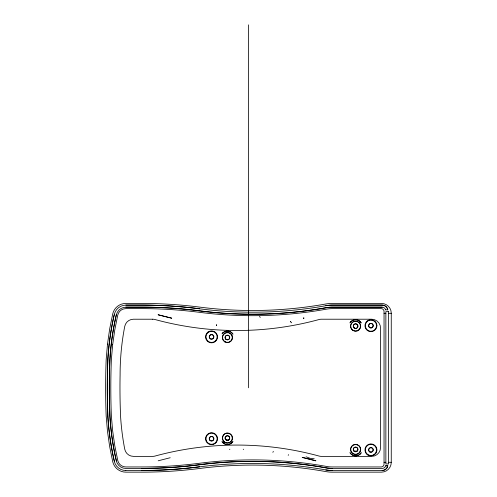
<?xml version="1.0" encoding="UTF-8"?>
<svg xmlns="http://www.w3.org/2000/svg" width="497" height="497" viewBox="0 0 497 497"><rect width="100%" height="100%" fill="white"/><g stroke="black" fill="none" stroke-linecap="round" stroke-linejoin="round"><path stroke-width="0.75" d="M288.198 455.339L288.564 454.668M272.853 452.32L273.356 451.419M360.822 453.289L361.226 452.661L360.201 454.016A6.492 6.492 0 0 1 349.963 452.661C352.081 456.637 358.262 457.01 360.822 453.289L360.201 454.016M350.391 322.273L349.963 322.92L350.994 321.571A6.492 6.492 0 0 1 361.226 322.92C359.114 318.95 352.957 318.571 350.391 322.273L350.994 321.571M385.653 309.786L385.622 309.824A3.585 3.585 0 0 0 382.174 307.196L332.394 307.196A35.212 35.212 0 0 0 326.212 307.742A419.058 419.058 0 0 1 199.403 310.867A454.053 454.053 0 0 0 141.769 307.196L125.828 307.196A9.679 9.679 0 0 0 116.404 314.688A265.541 265.541 0 0 0 109.502 374.813A719.296 719.296 0 0 0 109.936 415.927A265.541 265.541 0 0 0 116.397 460.899M222.513 333.27L222.06 333.86L223.134 332.648A6.492 6.492 0 0 1 233 334.195C230.925 330.468 225.203 329.971 222.513 333.27L223.134 332.648M223.501 443.237L222.06 441.721L223.501 443.237A6.492 6.492 0 0 0 231.962 442.703L233 441.392M231.962 442.703L232.584 442.001C230.366 445.039 225.526 445.399 222.892 442.709M116.335 314.669A265.659 265.659 0 0 0 109.874 359.654A719.538 719.538 0 0 0 109.874 415.927A265.659 265.659 0 0 0 116.335 460.912A9.747 9.747 0 0 0 125.828 468.454L141.769 468.385A454.152 454.152 0 0 0 199.409 464.776A419.008 419.008 0 0 1 326.2 467.901A35.25 35.25 0 0 0 332.394 468.447L382.174 468.447A3.585 3.585 0 0 0 385.622 465.764L387.728 465.826A5.647 5.647 0 0 1 382.174 470.448M229.477 449.45L229.9 449.207M243.232 449.418L243.685 449.201M158.189 460.794L170.21 457.731M125.828 305.071L141.769 305.071A456.258 456.258 0 0 1 199.676 308.761M125.828 307.134L141.769 307.134A454.152 454.152 0 0 1 199.409 310.805A419.008 419.008 0 0 0 326.2 307.68A35.25 35.25 0 0 1 332.394 307.134L382.174 307.134M385.622 309.824L387.803 309.824A5.709 5.709 0 0 0 382.174 305.065L332.394 305.071A37.337 37.337 0 0 0 325.833 305.649M384.044 313.303L385.865 313.303M388.611 313.303L391.263 313.303M353.895 451.071L356.995 451.071M384.044 462.285L385.865 462.285M388.611 462.285L391.263 462.285M387.728 465.826L385.653 465.795M125.828 470.448L141.769 470.516A456.258 456.258 0 0 0 199.676 466.826A416.927 416.927 0 0 1 325.839 469.932A37.238 37.238 0 0 0 332.394 470.448L382.174 470.516A5.709 5.709 0 0 0 387.803 465.764M314.272 458.781L310.203 458.346L306.084 456.799M290.751 321.764L290.36 321.565L291.64 322.795M387.803 309.824L387.759 309.786A5.647 5.647 0 0 0 382.174 305.133L332.394 305.133A37.238 37.238 0 0 0 325.846 305.711A416.989 416.989 0 0 1 199.664 308.823A456.116 456.116 0 0 0 141.769 305.133L125.828 305.133A11.748 11.748 0 0 0 114.391 314.216A267.498 267.498 0 0 0 107.874 359.542A720.184 720.184 0 0 0 107.874 416.045A267.498 267.498 0 0 0 114.391 461.365M259.558 316.372L260.248 317.434M248.506 24.85L248.506 387.79M114.329 314.203A267.616 267.616 0 0 0 107.812 359.536A720.42 720.42 0 0 0 107.812 416.045A267.616 267.616 0 0 0 114.329 461.378A11.81 11.81 0 0 0 125.828 470.516M332.394 468.385A35.212 35.212 0 0 1 326.212 467.839A419.058 419.058 0 0 0 199.403 464.714A454.053 454.053 0 0 1 141.769 468.385M332.394 470.516A37.337 37.337 0 0 1 325.833 469.932M199.664 466.764A456.116 456.116 0 0 1 141.769 470.448M226.315 439.957A316.993 316.993 0 0 1 228.614 439.888M303.779 317.856L303.748 318.565L303.779 317.856M216.468 325.094L216.443 325.492L216.4 324.765L216.468 325.094M107.495 344.123L106.178 359.443A723.073 723.073 0 0 0 106.178 416.138L107.495 431.458L109.682 446.679L112.732 461.75A13.45 13.45 0 0 0 125.828 472.15L141.769 472.15A457.836 457.836 0 0 0 199.881 468.447A415.318 415.318 0 0 1 325.547 471.541A38.946 38.946 0 0 0 332.394 472.15L381.503 472.15A9.76 9.76 0 0 0 391.257 462.39L391.263 313.197A9.76 9.76 0 0 0 381.503 303.431L332.394 303.431A38.946 38.946 0 0 0 325.547 304.04A415.318 415.318 0 0 1 199.881 307.134A457.836 457.836 0 0 0 141.769 303.431L125.828 303.431A13.45 13.45 0 0 0 112.732 313.837L109.682 328.902L107.495 344.123M112.651 344.713L111.359 359.741A720.805 720.805 0 0 0 111.359 415.84L112.651 430.868L114.795 445.797L117.789 460.57A8.25 8.25 0 0 0 125.828 466.956L141.769 466.956A452.649 452.649 0 0 0 199.222 463.297A420.474 420.474 0 0 1 326.461 466.434A33.777 33.777 0 0 0 332.394 466.956L381.187 466.956A2.852 2.852 0 0 0 384.044 464.099L384.044 311.482A2.858 2.858 0 0 0 381.187 308.625L332.394 308.625A33.777 33.777 0 0 0 326.461 309.153A420.474 420.474 0 0 1 199.222 312.29A452.649 452.649 0 0 0 141.769 308.625L125.828 308.625A8.25 8.25 0 0 0 117.789 315.011L114.795 329.791L112.651 344.713M376.888 325.591L376.738 326.995A5.964 5.964 0 0 1 368.867 331.282A5.964 5.964 0 0 1 365.63 322.92C368.115 317.477 377.099 319.602 376.888 325.591M376.888 450.009C377.086 456.016 368.115 458.122 365.63 452.661A5.964 5.964 0 0 1 368.867 444.299A5.964 5.964 0 0 1 376.745 448.592L376.888 450.009M216.518 442.032C214.536 445.188 209.647 445.567 207.187 442.784A5.964 5.964 0 0 1 207.168 434.676A5.964 5.964 0 0 1 215.244 434.03A5.964 5.964 0 0 1 216.518 442.032M208.088 332.008L207.187 332.804A5.964 5.964 0 0 0 207.168 340.905A5.964 5.964 0 0 0 215.244 341.557A5.964 5.964 0 0 0 216.518 333.549C214.76 330.816 210.703 330.039 208.088 332.008M388.611 311.638L385.865 311.638L385.865 463.943L388.611 463.943L388.611 311.638M152.697 319.217L133.451 319.217A8.878 8.878 0 0 0 124.735 326.405A255.228 255.228 0 0 0 120.1 374.813A662.066 662.066 0 0 0 120.616 416.995A255.228 255.228 0 0 0 124.741 449.176A8.878 8.878 0 0 0 133.451 456.37L152.697 456.37A8.884 8.884 0 0 0 155.039 456.053A311.706 311.706 0 0 1 319.074 456.053A8.878 8.878 0 0 0 321.41 456.37L371.688 456.37A8.878 8.878 0 0 0 380.565 447.493L380.565 328.088A8.878 8.878 0 0 0 371.688 319.217L321.41 319.217A8.878 8.878 0 0 0 319.074 319.528A311.706 311.706 0 0 1 155.033 319.528A8.884 8.884 0 0 0 152.697 319.217M171.689 318.186L158.189 314.794L171.689 318.186M315.812 460.794L302.257 457.389L315.812 460.794M225.831 439.659A2.249 2.249 0 0 0 229.595 438.652A2.249 2.249 0 0 0 226.843 435.894A2.249 2.249 0 0 0 225.831 439.659M226.253 440.093A2.336 2.336 0 0 0 229.757 438.068A2.336 2.336 0 0 0 226.253 436.043A2.336 2.336 0 0 0 226.253 440.093M224.986 442.293A4.877 4.877 0 0 0 232.304 438.068A4.877 4.877 0 0 0 224.986 433.844A4.877 4.877 0 0 0 224.986 442.293M224.874 442.479A5.094 5.094 0 0 0 232.515 438.068A5.094 5.094 0 0 0 224.874 433.657A5.094 5.094 0 0 0 224.874 442.479M353.05 330.555A5.094 5.094 0 0 0 360.692 326.144A5.094 5.094 0 0 0 353.05 321.733A5.094 5.094 0 0 0 353.05 330.555M353.05 453.848A5.094 5.094 0 0 0 360.692 449.437A5.094 5.094 0 0 0 353.05 445.026A5.094 5.094 0 0 0 353.05 453.848M224.874 341.924A5.094 5.094 0 0 0 232.515 337.513A5.094 5.094 0 0 0 224.874 333.102A5.094 5.094 0 0 0 224.874 341.924M353.156 453.662A4.877 4.877 0 0 0 360.474 449.437A4.877 4.877 0 0 0 353.156 445.213A4.877 4.877 0 0 0 353.156 453.662M353.156 330.368A4.877 4.877 0 0 0 360.474 326.144A4.877 4.877 0 0 0 353.156 321.919A4.877 4.877 0 0 0 353.156 330.368M224.986 341.737A4.877 4.877 0 0 0 232.304 337.513A4.877 4.877 0 0 0 224.986 333.288A4.877 4.877 0 0 0 224.986 341.737M368.103 454.786A5.635 5.635 0 0 0 376.552 449.903A5.635 5.635 0 0 0 368.103 445.026A5.635 5.635 0 0 0 368.103 454.786M208.74 443.597A5.635 5.635 0 0 0 217.189 438.721A5.635 5.635 0 0 0 208.74 433.838A5.635 5.635 0 0 0 208.74 443.597M207.578 340.849A5.635 5.635 0 0 0 216.996 338.32A5.635 5.635 0 0 0 210.101 331.424A5.635 5.635 0 0 0 207.578 340.849M368.103 330.555A5.635 5.635 0 0 0 376.552 325.678A5.635 5.635 0 0 0 368.103 320.801A5.635 5.635 0 0 0 368.103 330.555M369.756 327.703A2.336 2.336 0 0 0 373.259 325.678A2.336 2.336 0 0 0 369.756 323.653A2.336 2.336 0 0 0 369.756 327.703M369.843 327.542A2.156 2.156 0 0 0 373.079 325.678A2.156 2.156 0 0 0 369.843 323.808A2.156 2.156 0 0 0 369.843 327.542M210.393 338.886A2.336 2.336 0 0 0 213.896 336.867A2.336 2.336 0 0 0 210.393 334.841A2.336 2.336 0 0 0 210.393 338.886M210.48 338.73A2.156 2.156 0 0 0 213.716 336.867A2.156 2.156 0 0 0 210.48 334.997A2.156 2.156 0 0 0 210.48 338.73M210.393 440.74A2.336 2.336 0 0 0 213.896 438.721A2.336 2.336 0 0 0 210.393 436.695A2.336 2.336 0 0 0 210.393 440.74M210.032 440.243A2.156 2.156 0 0 0 213.642 439.273A2.156 2.156 0 0 0 211.001 436.633A2.156 2.156 0 0 0 210.032 440.243M369.756 451.928A2.336 2.336 0 0 0 373.259 449.903A2.336 2.336 0 0 0 369.756 447.884A2.336 2.336 0 0 0 369.756 451.928M369.843 451.773A2.156 2.156 0 0 0 373.079 449.903A2.156 2.156 0 0 0 369.843 448.039A2.156 2.156 0 0 0 369.843 451.773M226.253 339.538A2.336 2.336 0 0 0 229.757 337.513A2.336 2.336 0 0 0 226.253 335.487A2.336 2.336 0 0 0 226.253 339.538M225.831 339.103A2.249 2.249 0 0 0 229.595 338.097A2.249 2.249 0 0 0 226.843 335.338A2.249 2.249 0 0 0 225.831 339.103M354.429 328.169A2.336 2.336 0 0 0 357.933 326.144A2.336 2.336 0 0 0 354.429 324.119A2.336 2.336 0 0 0 354.429 328.169M354.007 327.734A2.249 2.249 0 0 0 357.772 326.728A2.249 2.249 0 0 0 355.013 323.969A2.249 2.249 0 0 0 354.007 327.734M354.429 451.462A2.336 2.336 0 0 0 357.933 449.437A2.336 2.336 0 0 0 354.429 447.412A2.336 2.336 0 0 0 354.429 451.462M354.473 451.388A2.249 2.249 0 0 0 357.846 449.437A2.249 2.249 0 0 0 354.473 447.486A2.249 2.249 0 0 0 354.473 451.388"/></g></svg>
